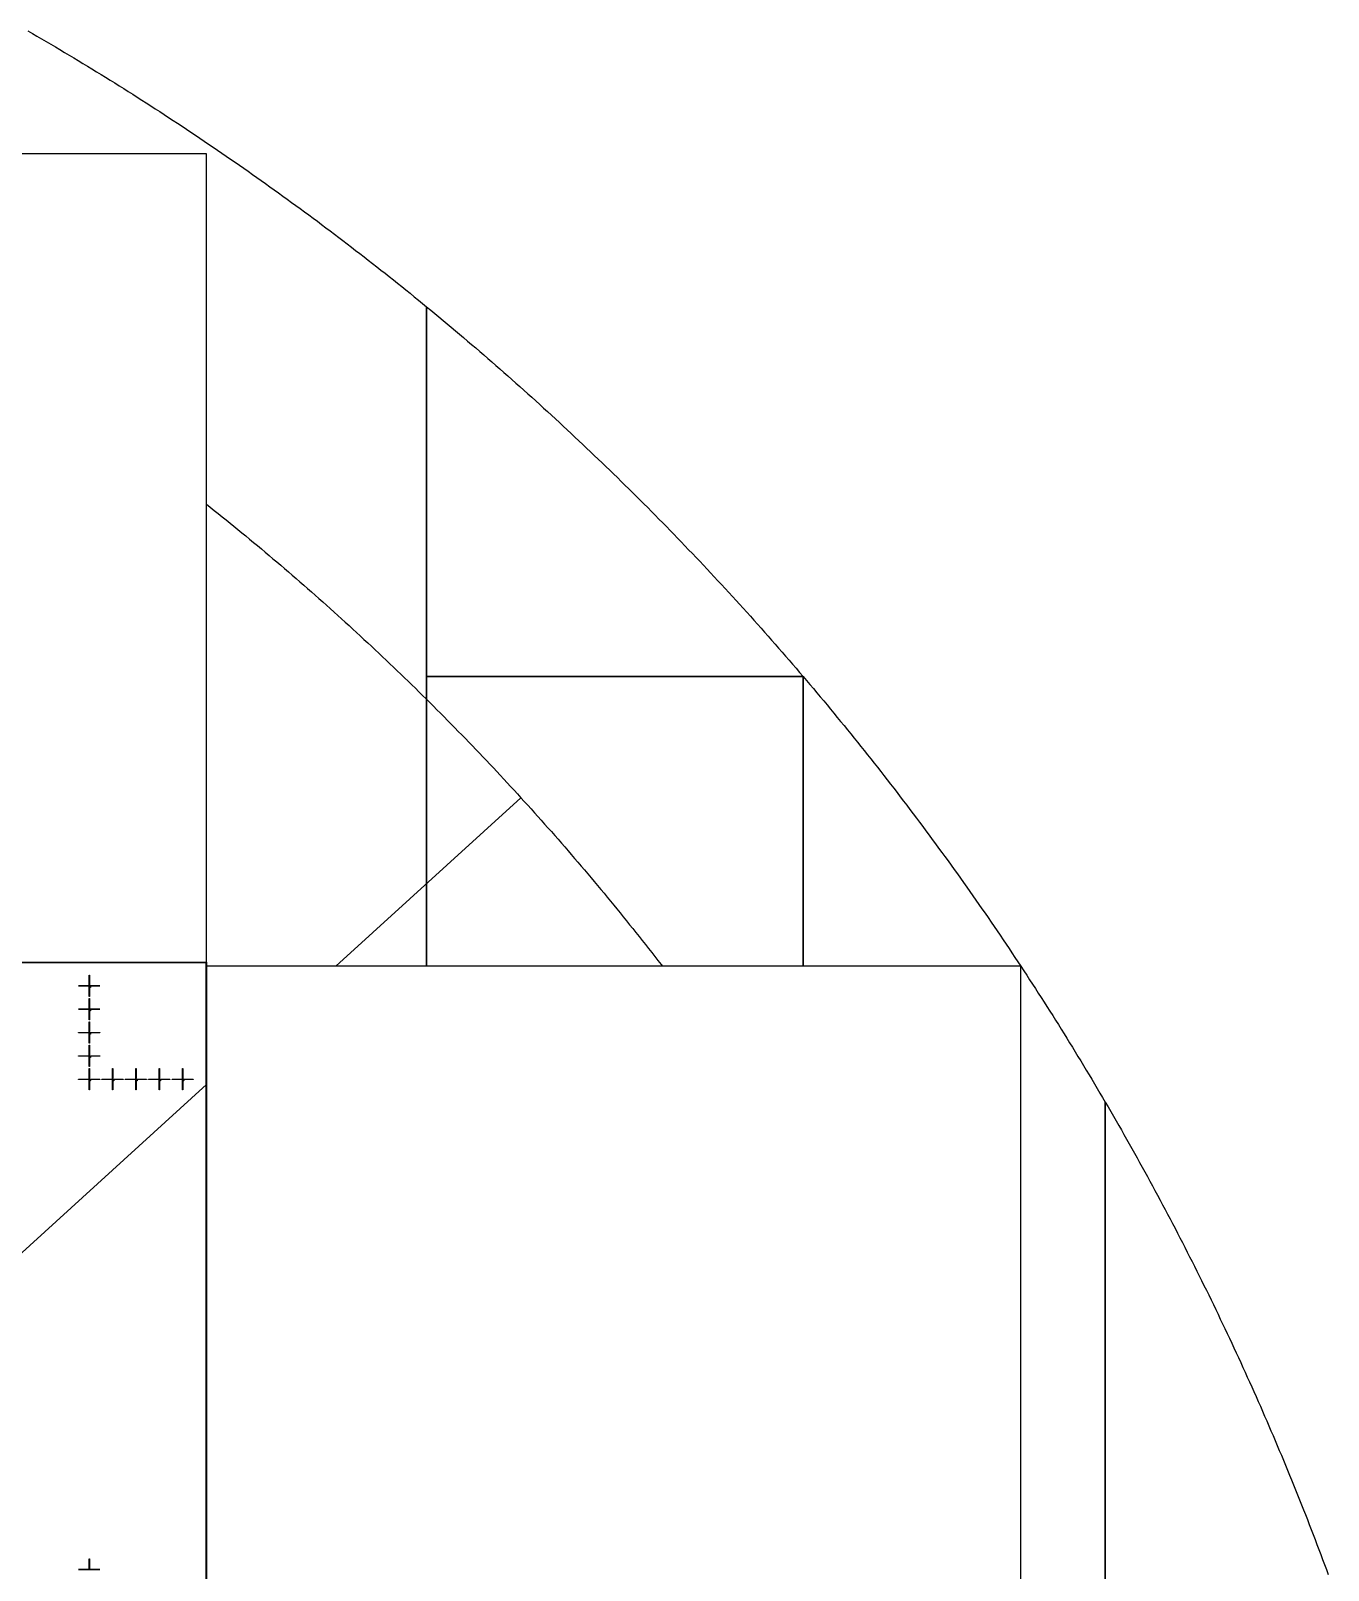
# Model space of a CAD drawing. Extents: x -25400 to 25400, y -24113 to 25400.
# Drawn here: x 12726 to 23837, y 8810 to 21997 of the extents above; entities that cross this region are included whole.
import ezdxf

# ---------------------------------------------------------------- set-up
doc = ezdxf.new("R2010")
doc.units = 0
for name, color, linetype in [('L0D0', 2, 'CONTINUOUS'), ('L1D0', 3, 'CONTINUOUS'), ('L3D0', 4, 'CONTINUOUS')]:
    doc.layers.add(name, color=color, linetype=linetype)

msp = doc.modelspace()

# ---------------------------------------------------------------- linework, layer by layer
at = {"layer": 'L0D0'}
for points in [[(12700, 21997.045), (12739.559, 21974.158), (12779.077, 21951.2), (12818.553, 21928.171), (12857.988, 21905.071), (12897.381, 21881.901), (12936.732, 21858.659), (12976.042, 21835.346), (13015.309, 21811.963), (13054.534, 21788.509), (13093.718, 21764.985), (13132.858, 21741.39), (13171.956, 21717.725), (13211.012, 21693.989), (13250.025, 21670.183), (13288.995, 21646.307), (13327.922, 21622.361), (13366.805, 21598.345), (13405.646, 21574.259), (13444.443, 21550.104), (13483.196, 21525.878), (13521.906, 21501.583), (13560.572, 21477.218), (13599.194, 21452.783), (13637.772, 21428.28), (13676.306, 21403.706), (13714.796, 21379.064), (13753.241, 21354.352), (13791.642, 21329.571), (13829.998, 21304.721), (13868.31, 21279.802), (13906.576, 21254.815), (13944.798, 21229.758), (13982.974, 21204.633), (14021.105, 21179.439), (14059.191, 21154.176), (14097.231, 21128.845), (14135.225, 21103.445), (14173.174, 21077.978), (14211.077, 21052.442), (14248.933, 21026.838), (14286.744, 21001.165), (14324.509, 20975.425), (14362.227, 20949.617), (14399.898, 20923.741), (14437.523, 20897.797), (14475.101, 20871.786), (14512.633, 20845.707), (14550.117, 20819.56), (14587.554, 20793.347), (14624.944, 20767.065), (14662.287, 20740.717), (14699.582, 20714.302), (14736.83, 20687.819), (14774.03, 20661.269), (14811.182, 20634.653), (14848.286, 20607.97), (14885.342, 20581.22), (14922.35, 20554.403), (14959.309, 20527.52), (14996.22, 20500.57), (15033.083, 20473.554), (15069.897, 20446.472), (15106.662, 20419.323), (15143.378, 20392.109), (15180.045, 20364.828), (15216.663, 20337.482), (15253.232, 20310.069), (15289.751, 20282.591), (15326.221, 20255.047), (15362.641, 20227.438), (15399.012, 20199.763), (15435.333, 20172.023), (15471.603, 20144.217), (15507.824, 20116.347), (15543.994, 20088.411), (15580.114, 20060.41), (15616.184, 20032.344), (15652.203, 20004.213), (15688.171, 19976.018), (15724.089, 19947.757), (15759.956, 19919.433), (15795.771, 19891.043), (15831.536, 19862.59), (15867.249, 19834.072), (15902.911, 19805.49), (15938.522, 19776.843), (15974.08, 19748.133), (16009.587, 19719.359), (16045.043, 19690.521), (16080.446, 19661.619), (16115.797, 19632.653), (16115.797, 13982.974), (14229.5, 13982.974), (14229.5, 7078)], [(12421.944, 14016), (14229.5, 14016), (14229.5, 20943), (12421.944, 20943)], [(7213, 14016), (14229.5, 14016), (14229.5, 17942.444), (14263.368, 17915.533), (14297.299, 17888.466), (14331.179, 17861.335), (14365.007, 17834.14), (14398.784, 17806.881), (14432.509, 17779.558), (14466.182, 17752.171), (14499.803, 17724.72), (14533.372, 17697.206), (14566.889, 17669.628), (14600.353, 17641.986), (14633.765, 17614.281), (14667.125, 17586.513), (14700.432, 17558.682), (14733.686, 17530.787), (14766.887, 17502.83), (14800.035, 17474.81), (14833.129, 17446.727), (14866.171, 17418.581), (14899.159, 17390.373), (14932.094, 17362.102), (14964.975, 17333.769), (14997.802, 17305.373), (15030.575, 17276.916), (15063.294, 17248.396), (15095.96, 17219.814), (15128.571, 17191.171), (15161.127, 17162.466), (15193.629, 17133.699), (15226.077, 17104.87), (15258.47, 17075.98), (15290.808, 17047.029), (15323.091, 17018.017), (15355.319, 16988.943), (15387.492, 16959.808), (15419.609, 16930.613), (15451.672, 16901.356), (15483.678, 16872.039), (15515.63, 16842.661), (15547.525, 16813.223), (15579.364, 16783.724), (15611.148, 16754.165), (15642.875, 16724.546), (15674.547, 16694.867), (15706.162, 16665.128), (15737.72, 16635.329), (15769.222, 16605.47), (15800.667, 16575.552), (15832.056, 16545.574), (15863.388, 16515.536), (15894.662, 16485.439), (15925.88, 16455.283), (15957.04, 16425.068), (15988.143, 16394.794), (16019.189, 16364.461), (16050.177, 16334.069), (16081.108, 16303.619), (16111.98, 16273.109), (16142.795, 16242.542), (16173.552, 16211.916), (16204.25, 16181.232), (16234.891, 16150.49), (16265.473, 16119.689), (16295.997, 16088.831), (16326.462, 16057.915), (16356.868, 16026.942), (16387.216, 15995.91), (16417.505, 15964.822), (16447.735, 15933.675), (16477.906, 15902.472), (16508.017, 15871.212), (16538.07, 15839.894), (16568.063, 15808.52), (16597.996, 15777.089), (16627.87, 15745.601), (16657.684, 15714.057), (16687.438, 15682.456), (16717.132, 15650.798), (16746.766, 15619.085), (16776.34, 15587.316), (16805.854, 15555.49), (16835.307, 15523.609), (16864.7, 15491.671), (16894.033, 15459.679), (16923.304, 15427.63), (15338.592, 13982.974), (14229.5, 13982.974), (14229.5, 12971.903), (0, 0)], [(21204.633, 7078), (21204.633, 13982.974), (21229.758, 13944.798), (21254.815, 13906.576), (21279.802, 13868.31), (21304.721, 13829.998), (21329.571, 13791.642), (21354.352, 13753.241), (21379.064, 13714.796), (21403.706, 13676.306), (21428.28, 13637.772), (21452.783, 13599.194), (21477.218, 13560.572), (21501.583, 13521.906), (21525.878, 13483.196), (21550.104, 13444.443), (21574.259, 13405.646), (21598.345, 13366.805), (21622.361, 13327.922), (21646.307, 13288.995), (21670.183, 13250.025), (21693.989, 13211.012), (21717.725, 13171.956), (21741.39, 13132.858), (21764.985, 13093.718), (21788.509, 13054.534), (21811.963, 13015.309), (21835.346, 12976.042), (21858.659, 12936.732), (21881.901, 12897.381), (21905.071, 12857.988), (21928.171, 12818.553), (21928.171, -12818.553)], [(21928.171, -12818.553), (21928.171, 12818.553), (21951.2, 12779.077), (21974.158, 12739.559), (21997.045, 12700), (22019.861, 12660.4), (22042.605, 12620.759), (22065.278, 12581.077), (22087.88, 12541.355), (22110.41, 12501.591), (22132.868, 12461.788), (22155.255, 12421.944), (22177.57, 12382.059), (22199.813, 12342.135), (22221.984, 12302.171), (22244.084, 12262.167), (22266.111, 12222.123), (22288.067, 12182.04), (22309.95, 12141.917), (22331.761, 12101.755), (22353.499, 12061.553), (22375.166, 12021.313), (22396.759, 11981.034), (22418.281, 11940.716), (22439.729, 11900.359), (22461.105, 11859.964), (22482.409, 11819.53), (22503.639, 11779.058), (22524.797, 11738.548), (22545.882, 11698), (22566.894, 11657.414), (22587.832, 11616.791), (22608.698, 11576.129), (22629.491, 11535.431), (22650.21, 11494.695), (22670.855, 11453.921), (22691.428, 11413.111), (22711.927, 11372.264), (22732.352, 11331.379), (22752.704, 11290.459), (22772.982, 11249.501), (22793.187, 11208.507), (22813.317, 11167.477), (22833.374, 11126.411), (22853.357, 11085.309), (22873.266, 11044.171), (22893.101, 11002.997), (22912.862, 10961.787), (22932.548, 10920.542), (22952.16, 10879.262), (22971.698, 10837.946), (22991.162, 10796.595), (23010.551, 10755.21), (23029.866, 10713.789), (23049.106, 10672.334), (23068.271, 10630.844), (23087.362, 10589.32), (23106.378, 10547.762), (23125.32, 10506.169), (23144.186, 10464.543), (23162.977, 10422.882), (23181.694, 10381.188), (23200.335, 10339.46), (23218.902, 10297.699), (23237.393, 10255.904), (23255.809, 10214.077), (23274.149, 10172.216), (23292.415, 10130.322), (23310.604, 10088.395), (23328.719, 10046.436), (23346.758, 10004.444), (23364.721, 9962.42), (23382.609, 9920.364), (23400.421, 9878.275), (23418.157, 9836.154), (23435.817, 9794.002), (23453.402, 9751.818), (23470.91, 9709.602), (23488.343, 9667.355), (23505.699, 9625.077), (23522.98, 9582.767), (23540.184, 9540.427), (23557.312, 9498.055), (23574.364, 9455.653), (23591.339, 9413.22), (23608.238, 9370.757), (23625.061, 9328.263), (23641.807, 9285.739), (23658.477, 9243.185), (23675.07, 9200.602), (23691.586, 9157.988), (23708.026, 9115.345), (23724.389, 9072.672), (23740.675, 9029.97), (23756.884, 8987.238), (23773.017, 8944.478), (23789.072, 8901.688), (23805.05, 8858.87), (23820.952, 8816.023), (23836.776, 8773.148)]]:
    msp.add_lwpolyline(points, dxfattribs=at)
for points in [[(16115.797, 16466.422), (16115.797, 19632.653), (16151.096, 19603.624), (16186.343, 19574.532), (16221.538, 19545.376), (16256.68, 19516.157), (16291.769, 19486.874), (16326.805, 19457.529), (16361.789, 19428.12), (16396.72, 19398.649), (16431.597, 19369.115), (16466.422, 19339.518), (16501.193, 19309.859), (16535.91, 19280.137), (16570.574, 19250.352), (16605.185, 19220.506), (16639.742, 19190.597), (16674.245, 19160.625), (16708.693, 19130.592), (16743.088, 19100.497), (16777.429, 19070.34), (16811.715, 19040.122), (16845.947, 19009.842), (16880.124, 18979.5), (16914.247, 18949.096), (16948.315, 18918.632), (16982.328, 18888.106), (17016.286, 18857.519), (17050.189, 18826.871), (17084.036, 18796.162), (17117.829, 18765.392), (17151.566, 18734.561), (17185.247, 18703.67), (17218.873, 18672.718), (17252.443, 18641.706), (17285.957, 18610.633), (17319.416, 18579.501), (17352.818, 18548.308), (17386.164, 18517.055), (17419.454, 18485.741), (17452.687, 18454.369), (17485.864, 18422.936), (17518.984, 18391.444), (17552.047, 18359.892), (17585.054, 18328.281), (17618.004, 18296.61), (17650.897, 18264.88), (17683.732, 18233.091), (17716.51, 18201.243), (17749.231, 18169.336), (17781.895, 18137.371), (17814.501, 18105.346), (17847.049, 18073.263), (17879.54, 18041.122), (17911.972, 18008.922), (17944.347, 17976.663), (17976.663, 17944.347), (18008.922, 17911.972), (18041.122, 17879.54), (18073.263, 17847.049), (18105.346, 17814.501), (18137.371, 17781.895), (18169.336, 17749.231), (18201.243, 17716.51), (18233.091, 17683.732), (18264.88, 17650.897), (18296.61, 17618.004), (18328.281, 17585.054), (18359.892, 17552.047), (18391.444, 17518.984), (18422.936, 17485.864), (18454.369, 17452.687), (18485.741, 17419.454), (18517.055, 17386.164), (18548.308, 17352.818), (18579.501, 17319.416), (18610.633, 17285.957), (18641.706, 17252.443), (18672.718, 17218.873), (18703.67, 17185.247), (18734.561, 17151.566), (18765.392, 17117.829), (18796.162, 17084.036), (18826.871, 17050.189), (18857.519, 17016.286), (18888.106, 16982.328), (18918.632, 16948.315), (18949.096, 16914.247), (18979.5, 16880.124), (19009.842, 16845.947), (19040.122, 16811.715), (19070.34, 16777.429), (19100.497, 16743.088), (19130.592, 16708.693), (19160.625, 16674.245), (19190.597, 16639.742), (19220.506, 16605.185), (19250.352, 16570.574), (19280.137, 16535.91), (19309.859, 16501.193), (19339.518, 16466.422)], [(16115.797, 13982.974), (16115.797, 16466.422), (19339.518, 16466.422), (19339.518, 13982.974)], [(19339.518, 13982.974), (19339.518, 16466.422), (19369.115, 16431.597), (19398.649, 16396.72), (19428.12, 16361.789), (19457.529, 16326.805), (19486.874, 16291.769), (19516.157, 16256.68), (19545.376, 16221.538), (19574.532, 16186.343), (19603.624, 16151.096), (19632.653, 16115.797), (19661.619, 16080.446), (19690.521, 16045.043), (19719.359, 16009.587), (19748.133, 15974.08), (19776.843, 15938.522), (19805.49, 15902.911), (19834.072, 15867.249), (19862.59, 15831.536), (19891.043, 15795.771), (19919.433, 15759.956), (19947.757, 15724.089), (19976.018, 15688.171), (20004.213, 15652.203), (20032.344, 15616.184), (20060.41, 15580.114), (20088.411, 15543.994), (20116.347, 15507.824), (20144.217, 15471.603), (20172.023, 15435.333), (20199.763, 15399.012), (20227.438, 15362.641), (20255.047, 15326.221), (20282.591, 15289.751), (20310.069, 15253.232), (20337.482, 15216.663), (20364.828, 15180.045), (20392.109, 15143.378), (20419.323, 15106.662), (20446.472, 15069.897), (20473.554, 15033.083), (20500.57, 14996.22), (20527.52, 14959.309), (20554.403, 14922.35), (20581.22, 14885.342), (20607.97, 14848.286), (20634.653, 14811.182), (20661.269, 14774.03), (20687.819, 14736.83), (20714.302, 14699.582), (20740.717, 14662.287), (20767.065, 14624.944), (20793.347, 14587.554), (20819.56, 14550.117), (20845.707, 14512.633), (20871.786, 14475.101), (20897.797, 14437.523), (20923.741, 14399.898), (20949.617, 14362.227), (20975.425, 14324.509), (21001.165, 14286.744), (21026.838, 14248.933), (21052.442, 14211.077), (21077.978, 14173.174), (21103.445, 14135.225), (21128.845, 14097.231), (21154.176, 14059.191), (21179.439, 14021.105), (21204.633, 13982.974)], [(15338.592, 13982.974), (16923.304, 15427.63), (16952.515, 15395.526), (16981.665, 15363.367), (17010.754, 15331.153), (17039.782, 15298.884), (17068.748, 15266.559), (17097.653, 15234.18), (17126.497, 15201.746), (17155.28, 15169.258), (17184, 15136.715), (17212.659, 15104.117), (17241.256, 15071.466), (17269.791, 15038.76), (17298.265, 15006), (17326.676, 14973.186), (17355.024, 14940.319), (17383.311, 14907.398), (17411.535, 14874.423), (17439.696, 14841.395), (17467.795, 14808.313), (17495.831, 14775.179), (17523.804, 14741.991), (17551.714, 14708.75), (17579.561, 14675.457), (17607.345, 14642.11), (17635.066, 14608.711), (17662.723, 14575.26), (17690.317, 14541.756), (17717.848, 14508.2), (17745.314, 14474.592), (17772.717, 14440.932), (17800.056, 14407.22), (17827.332, 14373.456), (17854.543, 14339.641), (17881.69, 14305.774), (17908.772, 14271.856), (17935.791, 14237.886), (17962.745, 14203.866), (17989.634, 14169.794), (18016.459, 14135.671), (18043.219, 14101.498), (18069.914, 14067.274), (18096.545, 14032.999), (18123.11, 13998.674), (18135.213, 13982.974)], [(0, 0), (14229.5, 12971.903), (14229.5, 7078), (18270.424, 7078)]]:
    msp.add_lwpolyline(points, close=True, dxfattribs=at)
at = {"layer": 'L1D0'}
for points in [[(13225.25, 13823.85), (13225.25, 13906.85), (13227.75, 13906.85), (13227.75, 13823.85)], [(13135.5, 13814.6), (13135.5, 13817.1), (13218.5, 13817.1), (13218.5, 13814.6)], [(13226.3, 13810.85), (13226.3, 13815.65), (13221.5, 13815.65), (13221.5, 13816.05), (13226.3, 13816.05), (13226.3, 13820.85), (13226.7, 13820.85), (13226.7, 13816.05), (13231.5, 13816.05), (13231.5, 13815.65), (13226.7, 13815.65), (13226.7, 13810.85)], [(13225.25, 13724.85), (13225.25, 13807.85), (13227.75, 13807.85), (13227.75, 13724.85)], [(13232.5, 13805.294), (13232.5, 13808.85), (13236.944, 13808.85), (13236.944, 13807.961), (13233.389, 13807.961), (13233.389, 13806.183), (13236.056, 13806.183), (13236.056, 13805.294)], [(13232.5, 13802.628), (13232.5, 13803.517), (13236.056, 13803.517), (13236.056, 13802.628)], [(13234.5, 13814.6), (13234.5, 13817.1), (13317.5, 13817.1), (13317.5, 13814.6)], [(13236.056, 13803.517), (13236.056, 13805.294), (13236.944, 13805.294), (13236.944, 13803.517)], [(13135.5, 13614.6), (13135.5, 13617.1), (13218.5, 13617.1), (13218.5, 13614.6)], [(13226.3, 13610.85), (13226.3, 13615.65), (13221.5, 13615.65), (13221.5, 13616.05), (13226.3, 13616.05), (13226.3, 13620.85), (13226.7, 13620.85), (13226.7, 13616.05), (13231.5, 13616.05), (13231.5, 13615.65), (13226.7, 13615.65), (13226.7, 13610.85)], [(13225.25, 13623.85), (13225.25, 13706.85), (13227.75, 13706.85), (13227.75, 13623.85)], [(13225.25, 13524.85), (13225.25, 13607.85), (13227.75, 13607.85), (13227.75, 13524.85)], [(13235.167, 13602.628), (13235.167, 13604.406), (13232.5, 13604.406), (13232.5, 13606.183), (13233.389, 13606.183), (13233.389, 13605.294), (13235.167, 13605.294), (13235.167, 13607.961), (13234.278, 13607.961), (13234.278, 13608.85), (13236.056, 13608.85), (13236.056, 13605.294), (13236.944, 13605.294), (13236.944, 13604.406), (13236.056, 13604.406), (13236.056, 13602.628)], [(13233.389, 13606.183), (13233.389, 13607.961), (13234.278, 13607.961), (13234.278, 13606.183)], [(13234.5, 13614.6), (13234.5, 13617.1), (13317.5, 13617.1), (13317.5, 13614.6)], [(13225.25, 13423.85), (13225.25, 13506.85), (13227.75, 13506.85), (13227.75, 13423.85)], [(13135.5, 13414.6), (13135.5, 13417.1), (13218.5, 13417.1), (13218.5, 13414.6)], [(13226.3, 13410.85), (13226.3, 13415.65), (13221.5, 13415.65), (13221.5, 13416.05), (13226.3, 13416.05), (13226.3, 13420.85), (13226.7, 13420.85), (13226.7, 13416.05), (13231.5, 13416.05), (13231.5, 13415.65), (13226.7, 13415.65), (13226.7, 13410.85)], [(13225.25, 13324.85), (13225.25, 13407.85), (13227.75, 13407.85), (13227.75, 13324.85)], [(13232.5, 13407.961), (13232.5, 13408.85), (13236.056, 13408.85), (13236.056, 13407.961)], [(13232.5, 13402.628), (13232.5, 13403.517), (13236.056, 13403.517), (13236.056, 13402.628)], [(13233.389, 13405.294), (13233.389, 13406.183), (13236.056, 13406.183), (13236.056, 13405.294)], [(13234.5, 13414.6), (13234.5, 13417.1), (13317.5, 13417.1), (13317.5, 13414.6)], [(13236.056, 13406.183), (13236.056, 13407.961), (13236.944, 13407.961), (13236.944, 13406.183)], [(13236.056, 13403.517), (13236.056, 13405.294), (13236.944, 13405.294), (13236.944, 13403.517)], [(13135.5, 13214.6), (13135.5, 13217.1), (13218.5, 13217.1), (13218.5, 13214.6)], [(13226.3, 13210.85), (13226.3, 13215.65), (13221.5, 13215.65), (13221.5, 13216.05), (13226.3, 13216.05), (13226.3, 13220.85), (13226.7, 13220.85), (13226.7, 13216.05), (13231.5, 13216.05), (13231.5, 13215.65), (13226.7, 13215.65), (13226.7, 13210.85)], [(13225.25, 13223.85), (13225.25, 13306.85), (13227.75, 13306.85), (13227.75, 13223.85)], [(13225.25, 13124.85), (13225.25, 13207.85), (13227.75, 13207.85), (13227.75, 13124.85)], [(13232.5, 13207.072), (13232.5, 13207.961), (13233.389, 13207.961), (13233.389, 13207.072)], [(13232.5, 13202.628), (13232.5, 13204.406), (13233.389, 13204.406), (13233.389, 13203.517), (13236.944, 13203.517), (13236.944, 13202.628)], [(13233.389, 13207.961), (13233.389, 13208.85), (13236.056, 13208.85), (13236.056, 13207.961)], [(13233.389, 13204.406), (13233.389, 13205.294), (13235.167, 13205.294), (13235.167, 13204.406)], [(13234.5, 13214.6), (13234.5, 13217.1), (13317.5, 13217.1), (13317.5, 13214.6)], [(13235.167, 13205.294), (13235.167, 13206.183), (13236.056, 13206.183), (13236.056, 13205.294)], [(13236.056, 13206.183), (13236.056, 13207.961), (13236.944, 13207.961), (13236.944, 13206.183)], [(13225.25, 13023.85), (13225.25, 13106.85), (13227.75, 13106.85), (13227.75, 13023.85)], [(13425.25, 13023.85), (13425.25, 13106.85), (13427.75, 13106.85), (13427.75, 13023.85)], [(13625.25, 13023.85), (13625.25, 13106.85), (13627.75, 13106.85), (13627.75, 13023.85)], [(13825.25, 13023.85), (13825.25, 13106.85), (13827.75, 13106.85), (13827.75, 13023.85)], [(14025.25, 13023.85), (14025.25, 13106.85), (14027.75, 13106.85), (14027.75, 13023.85)], [(13135.5, 13014.6), (13135.5, 13017.1), (13218.5, 13017.1), (13218.5, 13014.6)], [(13226.3, 13010.85), (13226.3, 13015.65), (13221.5, 13015.65), (13221.5, 13016.05), (13226.3, 13016.05), (13226.3, 13020.85), (13226.7, 13020.85), (13226.7, 13016.05), (13231.5, 13016.05), (13231.5, 13015.65), (13226.7, 13015.65), (13226.7, 13010.85)], [(13225.25, 12924.85), (13225.25, 13007.85), (13227.75, 13007.85), (13227.75, 12924.85)], [(13233.389, 13002.628), (13233.389, 13003.517), (13234.278, 13003.517), (13234.278, 13007.072), (13233.389, 13007.072), (13233.389, 13007.961), (13234.278, 13007.961), (13234.278, 13008.85), (13235.167, 13008.85), (13235.167, 13003.517), (13236.056, 13003.517), (13236.056, 13002.628)], [(13234.5, 13014.6), (13234.5, 13017.1), (13317.5, 13017.1), (13317.5, 13014.6)], [(13335.5, 13014.6), (13335.5, 13017.1), (13418.5, 13017.1), (13418.5, 13014.6)], [(13426.3, 13010.85), (13426.3, 13015.65), (13421.5, 13015.65), (13421.5, 13016.05), (13426.3, 13016.05), (13426.3, 13020.85), (13426.7, 13020.85), (13426.7, 13016.05), (13431.5, 13016.05), (13431.5, 13015.65), (13426.7, 13015.65), (13426.7, 13010.85)], [(13425.25, 12924.85), (13425.25, 13007.85), (13427.75, 13007.85), (13427.75, 12924.85)], [(13432.5, 13007.072), (13432.5, 13007.961), (13433.389, 13007.961), (13433.389, 13007.072)], [(13432.5, 13002.628), (13432.5, 13004.406), (13433.389, 13004.406), (13433.389, 13003.517), (13436.944, 13003.517), (13436.944, 13002.628)], [(13433.389, 13007.961), (13433.389, 13008.85), (13436.056, 13008.85), (13436.056, 13007.961)], [(13433.389, 13004.406), (13433.389, 13005.294), (13435.167, 13005.294), (13435.167, 13004.406)], [(13434.5, 13014.6), (13434.5, 13017.1), (13517.5, 13017.1), (13517.5, 13014.6)], [(13435.167, 13005.294), (13435.167, 13006.183), (13436.056, 13006.183), (13436.056, 13005.294)], [(13436.056, 13006.183), (13436.056, 13007.961), (13436.944, 13007.961), (13436.944, 13006.183)], [(13535.5, 13014.6), (13535.5, 13017.1), (13618.5, 13017.1), (13618.5, 13014.6)], [(13626.3, 13010.85), (13626.3, 13015.65), (13621.5, 13015.65), (13621.5, 13016.05), (13626.3, 13016.05), (13626.3, 13020.85), (13626.7, 13020.85), (13626.7, 13016.05), (13631.5, 13016.05), (13631.5, 13015.65), (13626.7, 13015.65), (13626.7, 13010.85)], [(13625.25, 12924.85), (13625.25, 13007.85), (13627.75, 13007.85), (13627.75, 12924.85)], [(13632.5, 13007.961), (13632.5, 13008.85), (13636.056, 13008.85), (13636.056, 13007.961)], [(13632.5, 13002.628), (13632.5, 13003.517), (13636.056, 13003.517), (13636.056, 13002.628)], [(13633.389, 13005.294), (13633.389, 13006.183), (13636.056, 13006.183), (13636.056, 13005.294)], [(13634.5, 13014.6), (13634.5, 13017.1), (13717.5, 13017.1), (13717.5, 13014.6)], [(13636.056, 13006.183), (13636.056, 13007.961), (13636.944, 13007.961), (13636.944, 13006.183)], [(13636.056, 13003.517), (13636.056, 13005.294), (13636.944, 13005.294), (13636.944, 13003.517)], [(13735.5, 13014.6), (13735.5, 13017.1), (13818.5, 13017.1), (13818.5, 13014.6)], [(13826.3, 13010.85), (13826.3, 13015.65), (13821.5, 13015.65), (13821.5, 13016.05), (13826.3, 13016.05), (13826.3, 13020.85), (13826.7, 13020.85), (13826.7, 13016.05), (13831.5, 13016.05), (13831.5, 13015.65), (13826.7, 13015.65), (13826.7, 13010.85)], [(13825.25, 12924.85), (13825.25, 13007.85), (13827.75, 13007.85), (13827.75, 12924.85)], [(13835.167, 13002.628), (13835.167, 13004.406), (13832.5, 13004.406), (13832.5, 13006.183), (13833.389, 13006.183), (13833.389, 13005.294), (13835.167, 13005.294), (13835.167, 13007.961), (13834.278, 13007.961), (13834.278, 13008.85), (13836.056, 13008.85), (13836.056, 13005.294), (13836.944, 13005.294), (13836.944, 13004.406), (13836.056, 13004.406), (13836.056, 13002.628)], [(13833.389, 13006.183), (13833.389, 13007.961), (13834.278, 13007.961), (13834.278, 13006.183)], [(13834.5, 13014.6), (13834.5, 13017.1), (13917.5, 13017.1), (13917.5, 13014.6)], [(13935.5, 13014.6), (13935.5, 13017.1), (14018.5, 13017.1), (14018.5, 13014.6)], [(14026.3, 13010.85), (14026.3, 13015.65), (14021.5, 13015.65), (14021.5, 13016.05), (14026.3, 13016.05), (14026.3, 13020.85), (14026.7, 13020.85), (14026.7, 13016.05), (14031.5, 13016.05), (14031.5, 13015.65), (14026.7, 13015.65), (14026.7, 13010.85)], [(14025.25, 12924.85), (14025.25, 13007.85), (14027.75, 13007.85), (14027.75, 12924.85)], [(14032.5, 13005.294), (14032.5, 13008.85), (14036.944, 13008.85), (14036.944, 13007.961), (14033.389, 13007.961), (14033.389, 13006.183), (14036.056, 13006.183), (14036.056, 13005.294)], [(14032.5, 13002.628), (14032.5, 13003.517), (14036.056, 13003.517), (14036.056, 13002.628)], [(14034.5, 13014.6), (14034.5, 13017.1), (14117.5, 13017.1), (14117.5, 13014.6)], [(14036.056, 13003.517), (14036.056, 13005.294), (14036.944, 13005.294), (14036.944, 13003.517)], [(13225.25, 8823.85), (13225.25, 8906.85), (13227.75, 8906.85), (13227.75, 8823.85)], [(13135.5, 8814.6), (13135.5, 8817.1), (13218.5, 8817.1), (13218.5, 8814.6)], [(13226.3, 8810.85), (13226.3, 8815.65), (13221.5, 8815.65), (13221.5, 8816.05), (13226.3, 8816.05), (13226.3, 8820.85), (13226.7, 8820.85), (13226.7, 8816.05), (13231.5, 8816.05), (13231.5, 8815.65), (13226.7, 8815.65), (13226.7, 8810.85)], [(13234.5, 8814.6), (13234.5, 8817.1), (13317.5, 8817.1), (13317.5, 8814.6)]]:
    msp.add_lwpolyline(points, close=True, dxfattribs=at)
at = {"layer": 'L3D0'}
for points in [[(-20788.5, 7015.85), (14226.5, 7015.85), (14226.5, 14015.85), (7226.5, 14015.85), (7226.5, 7015.85), (7223.5, 7015.85), (7223.5, 14015.85), (223.5, 14015.85), (223.5, 7015.85), (220.5, 7015.85), (220.5, 14015.85), (-6779.5, 14015.85)], [(-13785.5, 14018.85), (14229.5, 14018.85), (14229.5, 7015.85), (21232.5, 7015.85), (21232.5, -13996.15), (14229.5, -13996.15), (14229.5, -20999.15), (-13785.5, -20999.15)]]:
    msp.add_lwpolyline(points, dxfattribs=at)

doc.saveas('drawing.dxf')
